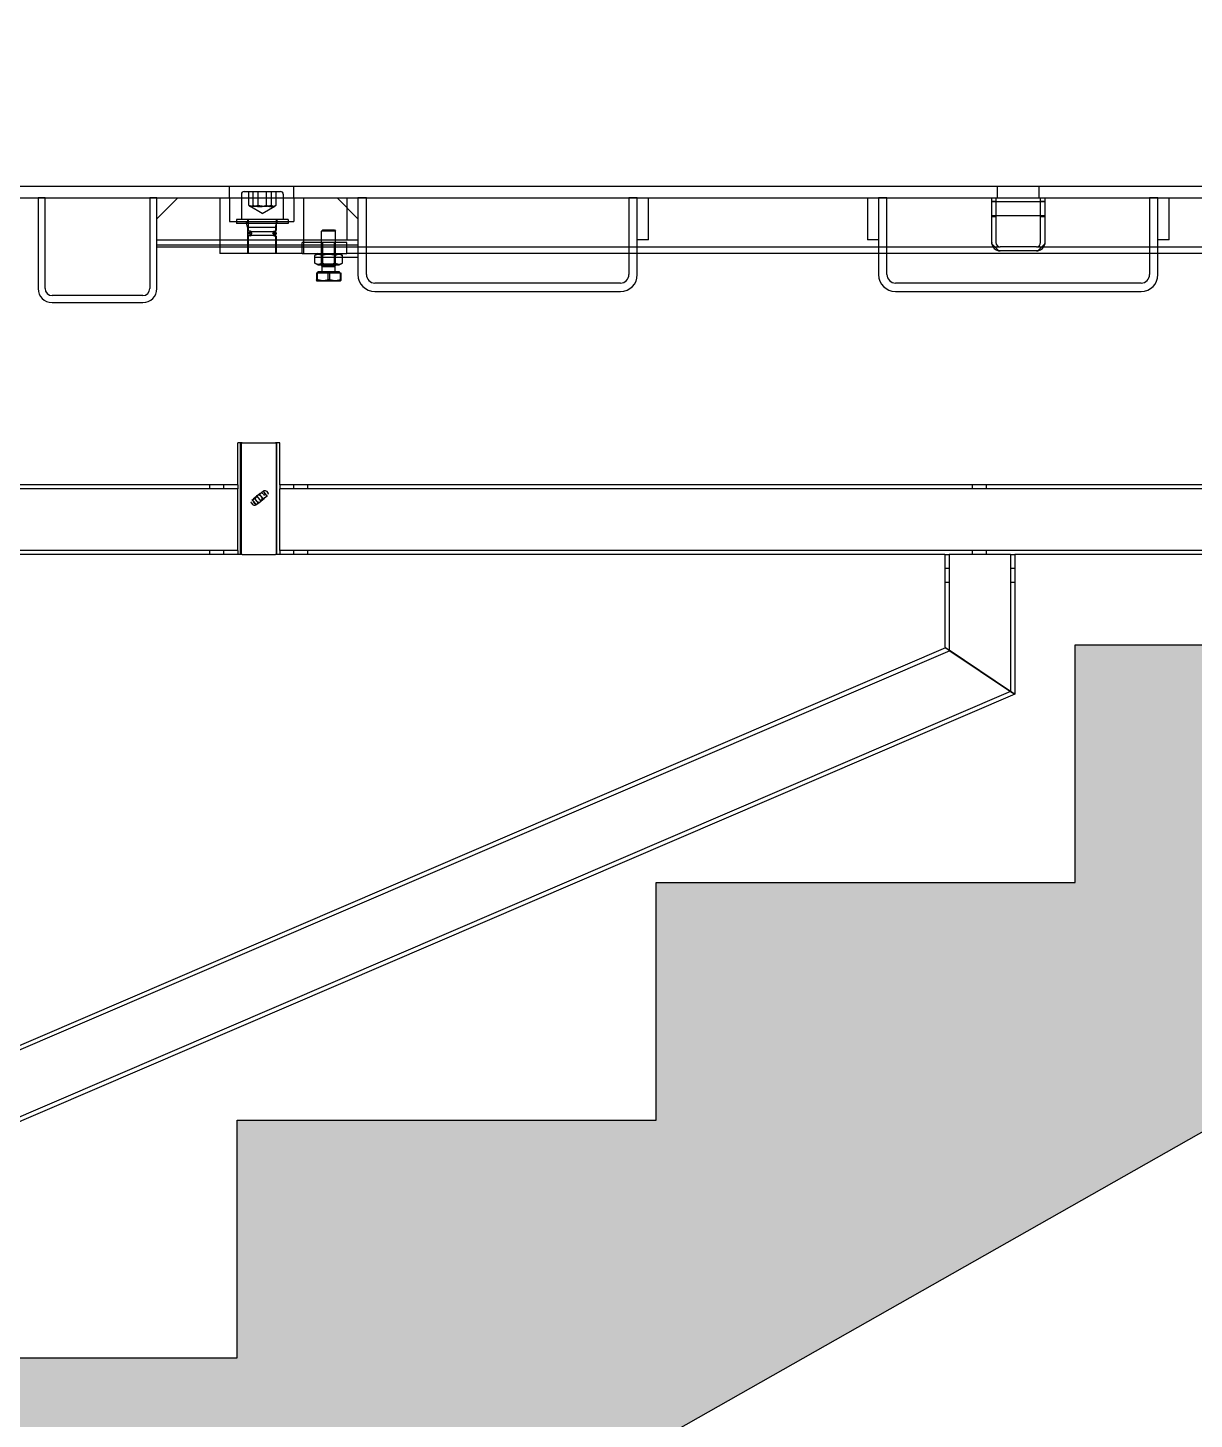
# Model space of a CAD drawing. Header units: millimetres. Extents: x 400392 to 401186, y 4543812 to 4544115.
# Drawn here: x 400622.48 to 400623.315, y 4544037.709 to 4544038.705 of the extents above; entities that cross this region are included whole.
import ezdxf

# ---------------------------------------------------------------- set-up
doc = ezdxf.new("R2010")
doc.units = ezdxf.units.MM
for name, color, linetype in [('görünüş prota', 4, 'Continuous'), ('kesit prota', 1, 'Continuous'), ('kesit tarama prota', 252, 'Continuous'), ('kiris prota', 6, 'Continuous'), ('not çizgisi prota', 4, 'Continuous'), ('st_s_ölçü', 4, 'Continuous')]:
    doc.layers.add(name, color=color, linetype=linetype)
doc.styles.add('OLCU', font='romanstw.shx')
doc.dimstyles.new('1-50', dxfattribs={"dimtxt": 10, "dimasz": 4, "dimexe": 4, "dimexo": 8, "dimgap": 4, "dimtad": 1, "dimdec": 1, "dimrnd": 0.05, "dimzin": 9, "dimdsep": 46, "dimtxsty": 'OLCU', "dimblk1": 'OBLIQUE', "dimblk2": 'OBLIQUE', "dimsah": 1, "dimcen": 2, "dimdle": 4, "dimclrd": 4, "dimclre": 4, "dimclrt": 3, "dimadec": 1, "dimazin": 0, "dimtfac": 1, "dimtdec": 1, "dimtix": 1, "dimtmove": 2, "dimatfit": 3, "dimldrblk": 'OBLIQUE', "dimfxl": 1, "dimtvp": 1, "dimtolj": 1, "dimtzin": 1, "dimarcsym": 0})

# ---------------------------------------------------------------- blocks, each defined once
blk = doc.blocks.new('_Oblique')
at = {"layer": 'st_s_ölçü', "lineweight": -2}
blk.add_line((-0.5, -0.5), (0.5, 0.5), dxfattribs=at)
blk = doc.blocks.new('A$C750F51A7')
at = {"layer": 'görünüş prota', "color": 253, "lineweight": -2}
for p, q in [((277.816, -61.165), (130.866, -61.165)), ((148.066, -61.965), (148.066, -61.165)), ((148.916, -61.715), (148.916, -63.515)), ((149.116, -61.515), (151.716, -61.515)), ((149.457, -62.515), (149.457, -61.515)), ((149.754, -62.515), (149.754, -61.515)), ((150.118, -62.515), (150.118, -61.515)), ((150.713, -62.515), (150.713, -61.515)), ((151.077, -62.515), (151.077, -61.515)), ((151.374, -61.515), (151.374, -62.515)), ((151.916, -61.715), (151.916, -63.515)), ((152.666, -61.965), (152.666, -61.165)), ((203.041, -61.965), (203.041, -61.165)), ((206.041, -61.965), (206.041, -61.165)), ((130.866, -61.965), (277.816, -61.965)), ((134.366, -61.965), (134.366, -68.465)), ((134.866, -61.965), (134.366, -61.965)), ((134.866, -68.465), (134.866, -61.965)), ((142.866, -61.965), (142.366, -61.965)), ((142.366, -61.965), (142.366, -68.465)), ((142.866, -68.465), (142.866, -61.965)), ((142.866, -63.465), (144.366, -61.965)), ((147.366, -61.965), (147.366, -65.365)), ((148.066, -61.965), (148.066, -63.665)), ((150.416, -63.082), (149.524, -62.567)), ((150.416, -63.082), (151.307, -62.567)), ((152.666, -61.965), (152.666, -63.665)), ((153.366, -61.965), (153.366, -65.965)), ((155.766, -61.965), (157.266, -63.465)), ((156.466, -61.965), (156.466, -62.665)), ((156.466, -62.665), (156.466, -64.965)), ((157.266, -61.965), (157.266, -67.465)), ((157.866, -61.965), (157.266, -61.965)), ((157.866, -67.465), (157.866, -61.965)), ((177.266, -61.965), (176.666, -61.965)), ((176.666, -61.965), (176.666, -67.465)), ((177.266, -67.465), (177.266, -61.965)), ((178.066, -64.965), (178.066, -61.965)), ((193.741, -61.965), (193.741, -64.965)), ((194.541, -61.965), (194.541, -67.465)), ((195.141, -61.965), (194.541, -61.965)), ((195.141, -67.465), (195.141, -61.965)), ((202.641, -65.265), (202.641, -61.965)), ((202.641, -62.215), (202.941, -62.215)), ((206.441, -62.265), (202.641, -62.265)), ((202.941, -61.965), (202.941, -65.165)), ((206.141, -65.165), (206.141, -61.965)), ((206.141, -62.215), (206.441, -62.215)), ((206.441, -61.965), (206.441, -65.265)), ((214.541, -61.965), (213.941, -61.965)), ((213.941, -61.965), (213.941, -67.465)), ((214.541, -67.465), (214.541, -61.965)), ((215.341, -64.965), (215.341, -61.965)), ((148.066, -63.665), (152.666, -63.665)), ((152.266, -63.515), (148.566, -63.515)), ((148.566, -63.515), (148.566, -63.815)), ((149.366, -64.065), (149.258, -63.665)), ((149.366, -63.515), (149.366, -63.815)), ((149.416, -63.525), (149.416, -64.319)), ((151.366, -64.065), (151.473, -63.665)), ((151.416, -63.525), (151.416, -64.319)), ((151.466, -63.515), (151.466, -63.815)), ((152.266, -63.515), (152.266, -63.815)), ((206.441, -63.265), (202.641, -63.265)), ((202.641, -63.315), (202.941, -63.315)), ((206.141, -63.315), (206.441, -63.315)), ((152.266, -63.815), (148.566, -63.815)), ((149.366, -64.065), (151.366, -64.065)), ((149.366, -64.065), (149.366, -65.965)), ((149.575, -64.351), (149.434, -64.339)), ((149.575, -64.679), (149.434, -64.692)), ((151.301, -64.395), (149.531, -64.395)), ((149.531, -64.635), (151.301, -64.635)), ((149.621, -64.401), (149.621, -64.629)), ((151.211, -64.401), (151.211, -64.629)), ((151.256, -64.351), (151.397, -64.339)), ((151.256, -64.679), (151.397, -64.692)), ((151.366, -64.065), (151.366, -65.965)), ((154.758, -64.265), (154.666, -64.357)), ((155.666, -64.357), (154.666, -64.357)), ((154.666, -66.765), (154.666, -64.357)), ((154.758, -64.265), (155.574, -64.265)), ((155.574, -64.265), (155.666, -64.357)), ((155.666, -66.765), (155.666, -64.357)), ((142.866, -64.965), (157.266, -64.965)), ((157.266, -65.365), (142.866, -65.365)), ((142.866, -65.465), (147.366, -65.465)), ((147.366, -65.365), (147.366, -65.965)), ((147.366, -65.465), (156.466, -65.465)), ((149.416, -64.712), (149.416, -65.965)), ((151.416, -64.712), (151.416, -65.965)), ((153.266, -65.365), (153.266, -65.165)), ((156.466, -65.165), (153.266, -65.165)), ((153.266, -65.965), (153.266, -65.365)), ((153.366, -65.165), (153.366, -65.965)), ((154.747, -65.965), (154.747, -65.165)), ((155.584, -65.965), (155.584, -65.165)), ((156.466, -65.365), (156.466, -65.165)), ((156.466, -65.965), (156.466, -65.365)), ((156.466, -65.465), (157.266, -65.465)), ((157.266, -65.465), (157.866, -65.465)), ((157.866, -65.465), (176.666, -65.465)), ((176.666, -65.465), (177.266, -65.465)), ((178.066, -64.965), (177.266, -64.965)), ((177.266, -65.465), (194.541, -65.465)), ((194.541, -64.965), (193.741, -64.965)), ((194.541, -65.465), (195.141, -65.465)), ((195.141, -65.465), (202.721, -65.465)), ((203.141, -65.765), (202.641, -65.265)), ((202.721, -65.465), (203.241, -65.465)), ((205.841, -65.465), (203.241, -65.465)), ((205.841, -65.465), (206.36, -65.465)), ((206.441, -65.265), (205.941, -65.765)), ((206.36, -65.465), (213.941, -65.465)), ((213.941, -65.465), (214.541, -65.465)), ((215.341, -64.965), (214.541, -64.965)), ((214.541, -65.465), (231.416, -65.465)), ((153.266, -65.965), (147.366, -65.965)), ((153.266, -65.965), (156.466, -65.965)), ((154.401, -65.965), (154.184, -66.09)), ((154.184, -66.64), (154.184, -66.09)), ((154.184, -66.215), (156.147, -66.215)), ((154.401, -66.765), (154.184, -66.64)), ((154.747, -66.012), (154.666, -65.965)), ((154.675, -66.64), (154.675, -66.09)), ((154.747, -66.012), (155.584, -66.012)), ((154.747, -66.718), (154.747, -66.012)), ((155.584, -66.012), (155.666, -65.965)), ((155.584, -66.718), (155.584, -66.012)), ((155.656, -66.64), (155.656, -66.09)), ((155.931, -65.965), (156.147, -66.09)), ((155.931, -66.765), (156.147, -66.64)), ((156.147, -66.64), (156.147, -66.09)), ((156.147, -66.215), (157.266, -66.215)), ((252.216, -65.965), (156.466, -65.965)), ((205.941, -65.765), (203.141, -65.765)), ((154.288, -67.325), (155.108, -67.325)), ((154.288, -67.325), (154.288, -67.829)), ((154.346, -67.325), (154.346, -67.829)), ((155.936, -67.265), (154.396, -67.265)), ((154.396, -67.325), (154.396, -67.265)), ((154.401, -66.765), (155.931, -66.765)), ((154.747, -66.718), (154.666, -66.765)), ((154.666, -66.815), (154.666, -66.765)), ((155.666, -66.815), (154.666, -66.815)), ((154.706, -66.907), (154.666, -66.815)), ((155.625, -66.907), (154.706, -66.907)), ((154.706, -67.265), (154.706, -66.907)), ((155.584, -66.718), (154.747, -66.718)), ((155.108, -67.325), (155.985, -67.325)), ((155.108, -67.325), (155.108, -67.829)), ((155.223, -67.325), (155.223, -67.829)), ((155.584, -66.718), (155.666, -66.765)), ((155.625, -66.907), (155.666, -66.815)), ((155.625, -67.265), (155.625, -66.907)), ((155.666, -66.815), (155.666, -66.765)), ((155.936, -67.325), (155.936, -67.265)), ((155.985, -67.325), (155.985, -67.829)), ((155.985, -67.325), (156.043, -67.325)), ((156.043, -67.325), (156.043, -67.829)), ((154.316, -67.905), (154.314, -67.904)), ((154.316, -67.905), (154.698, -67.905)), ((154.698, -67.905), (155.547, -67.905)), ((155.547, -67.905), (156.014, -67.905)), ((156.014, -67.905), (156.016, -67.905)), ((156.016, -67.905), (156.017, -67.904)), ((176.066, -68.065), (158.466, -68.065)), ((158.466, -68.665), (176.066, -68.665)), ((213.341, -68.065), (195.741, -68.065)), ((195.741, -68.665), (213.341, -68.665)), ((141.866, -68.965), (135.366, -68.965)), ((135.366, -69.465), (141.866, -69.465)), ((148.666, -82.495), (148.666, -79.495)), ((148.966, -79.495), (148.666, -79.495)), ((148.866, -87.495), (148.866, -79.495)), ((148.916, -87.495), (148.916, -79.495)), ((148.966, -79.495), (151.366, -79.495)), ((151.666, -79.495), (151.366, -79.495)), ((151.416, -79.495), (151.416, -87.495)), ((151.466, -87.495), (151.466, -79.495)), ((151.666, -82.495), (151.666, -79.495)), ((148.666, -82.495), (112.366, -82.495)), ((146.666, -82.795), (146.666, -82.495)), ((147.666, -82.795), (147.666, -82.495)), ((148.666, -82.495), (148.666, -82.795)), ((151.666, -82.495), (151.666, -82.795)), ((256.766, -82.495), (151.666, -82.495)), ((152.666, -82.795), (152.666, -82.495)), ((153.666, -82.795), (153.666, -82.495)), ((201.266, -82.795), (201.266, -82.495)), ((202.266, -82.795), (202.266, -82.495)), ((148.666, -82.795), (112.366, -82.795)), ((148.666, -87.195), (148.666, -82.795)), ((149.66, -83.601), (149.788, -83.499)), ((149.699, -83.57), (149.984, -83.931)), ((150.258, -83.129), (149.788, -83.499)), ((149.843, -83.456), (150.128, -83.818)), ((150.023, -83.314), (150.308, -83.675)), ((150.073, -83.86), (150.543, -83.49)), ((150.204, -83.171), (150.489, -83.533)), ((150.258, -83.129), (150.507, -82.932)), ((150.467, -82.963), (150.752, -83.325)), ((150.484, -83.155), (150.569, -83.264)), ((150.792, -83.293), (150.543, -83.49)), ((150.724, -82.966), (150.81, -83.074)), ((256.766, -82.795), (151.666, -82.795)), ((151.666, -87.195), (151.666, -82.795)), ((149.642, -83.82), (149.727, -83.929)), ((149.762, -83.725), (149.847, -83.834)), ((150.073, -83.86), (149.945, -83.962)), ((148.666, -87.195), (112.366, -87.195)), ((148.666, -87.495), (112.366, -87.495)), ((146.666, -87.495), (146.666, -87.195)), ((147.666, -87.495), (147.666, -87.195)), ((148.666, -87.195), (148.666, -87.495)), ((148.966, -87.495), (148.666, -87.495)), ((148.966, -87.495), (151.366, -87.495)), ((151.666, -87.495), (151.366, -87.495)), ((256.766, -87.195), (151.666, -87.195)), ((151.666, -87.195), (151.666, -87.495)), ((199.291, -87.495), (151.666, -87.495)), ((152.666, -87.495), (152.666, -87.195)), ((153.666, -87.495), (153.666, -87.195)), ((199.291, -87.495), (199.291, -94.122)), ((199.291, -87.495), (199.591, -87.495)), ((199.591, -87.495), (199.591, -94.324)), ((203.991, -87.495), (199.591, -87.495)), ((201.266, -87.495), (201.266, -87.195)), ((202.266, -87.495), (202.266, -87.195)), ((203.991, -87.495), (203.991, -97.292)), ((203.991, -87.495), (204.291, -87.495)), ((256.766, -87.495), (204.291, -87.495)), ((204.291, -87.495), (204.291, -97.495)), ((199.591, -88.495), (199.291, -88.495)), ((204.291, -88.495), (203.991, -88.495)), ((199.591, -89.495), (199.291, -89.495)), ((204.291, -89.495), (203.991, -89.495)), ((199.336, -94.18), (86.771, -142.481)), ((199.633, -94.379), (86.83, -142.781)), ((199.291, -94.122), (199.591, -94.324)), ((199.633, -94.379), (199.336, -94.18)), ((203.991, -97.292), (199.591, -94.324)), ((199.633, -94.379), (203.994, -97.296)), ((203.994, -97.296), (87.706, -147.194)), ((204.291, -97.495), (87.766, -147.495)), ((203.991, -97.292), (204.291, -97.495)), ((204.291, -97.495), (203.994, -97.296))]:
    blk.add_line(p, q, dxfattribs=at)
for centre, radius, start, end in [((149.116, -61.715), 0.2, 90, 180), ((151.716, -61.715), 0.2, 0, 90), ((149.406, -63.525), 0.01, 0, 90), ((151.426, -63.525), 0.01, 90, 180), ((149.531, -64.515), 0.12, 90, 270), ((149.436, -64.319), 0.02, 180, 265), ((149.436, -64.712), 0.02, 95, 180), ((149.531, -64.515), 0.12, 270, 90), ((149.571, -64.401), 0.05, 0, 85), ((149.571, -64.629), 0.05, 275, 0), ((151.301, -64.515), 0.12, 90, 270), ((151.261, -64.401), 0.05, 95, 180), ((151.261, -64.629), 0.05, 180, 265), ((151.301, -64.515), 0.12, 270, 90), ((151.396, -64.319), 0.02, 275, 0), ((151.396, -64.712), 0.02, 0, 85), ((203.241, -65.165), 0.6, 180, 190.58422), ((203.241, -65.165), 0.6, 190.58422, 259.41578), ((203.241, -65.165), 0.3, 180, 270), ((205.841, -65.165), 0.3, 270, 0), ((205.841, -65.165), 0.6, 280.58422, 349.41578), ((205.841, -65.165), 0.6, 349.41578, 0), ((203.241, -65.165), 0.6, 259.41578, 270), ((205.841, -65.165), 0.6, 270, 280.58422), ((158.466, -67.465), 1.2, 180, 270), ((158.466, -67.465), 0.6, 180, 270), ((176.066, -67.465), 1.2, 270, 0), ((176.066, -67.465), 0.6, 270, 0), ((195.741, -67.465), 1.2, 180, 270), ((195.741, -67.465), 0.6, 180, 270), ((213.341, -67.465), 1.2, 270, 0), ((213.341, -67.465), 0.6, 270, 0), ((135.366, -68.465), 1, 180, 270), ((135.366, -68.465), 0.5, 180, 270), ((141.866, -68.465), 1, 270, 0), ((141.866, -68.465), 0.5, 270, 0), ((149.888, -83.626), 0.161, 128.28222, 218.28222), ((150.069, -83.483), 0.161, 128.28222, 218.28222), ((150.166, -83.495), 0.25, 151.35614, 285.2083), ((150.166, -83.495), 0.25, 105.2083, 151.35614), ((150.177, -83.398), 0.161, 38.28222, 128.28222), ((150.166, -83.495), 0.25, 331.35614, 105.2083), ((150.166, -83.495), 0.25, 285.2083, 331.35614), ((150.358, -83.255), 0.161, 38.28222, 128.28222), ((150.262, -83.506), 0.161, 308.28222, 38.28222), ((150.443, -83.363), 0.161, 308.28222, 38.28222), ((149.974, -83.734), 0.161, 218.28222, 308.28222), ((150.154, -83.591), 0.161, 218.28222, 308.28222)]:
    blk.add_arc(centre, radius, start, end, dxfattribs=at)
at = {"layer": 'görünüş prota', "color": 253, "lineweight": -2, "extrusion": (0, 0, -1)}
for centre, major_axis, start_param, end_param in [((149.76, -83.727), (-0.1, 0.126), 4.712389, 6.283185), ((150.606, -83.059), (-0.1, 0.126), 0, 1.570796), ((150.692, -83.167), (0.1, -0.126), 4.712389, 6.283185), ((149.845, -83.835), (0.1, -0.126), 0, 1.570796)]:
    blk.add_ellipse(centre, major_axis=major_axis, ratio=0.933813, start_param=start_param, end_param=end_param, dxfattribs=at)
at = {"layer": 'görünüş prota', "color": 253, "lineweight": -2}
for points, weights in [([(149.457, -62.515), (149.605, -62.657), (149.754, -62.515)], [1, 1.15470053838, 1]), ([(150.118, -62.515), (149.788, -62.657), (149.457, -62.515)], [1, 1.15470053838, 1]), ([(149.754, -62.515), (150.234, -62.657), (150.713, -62.515)], [1, 1.15470053838, 1]), ([(151.077, -62.515), (150.598, -62.657), (150.118, -62.515)], [1, 1.15470053838, 1]), ([(150.713, -62.515), (151.044, -62.657), (151.374, -62.515)], [1, 1.15470053838, 1]), ([(151.374, -62.515), (151.226, -62.657), (151.077, -62.515)], [1, 1.15470053838, 1]), ([(154.675, -66.09), (154.429, -65.949), (154.184, -66.09)], [1, 1.15470053838, 1]), ([(154.184, -66.64), (154.429, -66.782), (154.675, -66.64)], [1, 1.15470053838, 1]), ([(155.656, -66.09), (155.166, -65.949), (154.675, -66.09)], [1, 1.15470053838, 1]), ([(154.675, -66.64), (155.166, -66.782), (155.656, -66.64)], [1, 1.15470053838, 1]), ([(156.147, -66.09), (155.902, -65.949), (155.656, -66.09)], [1, 1.15470053838, 1]), ([(155.656, -66.64), (155.902, -66.782), (156.147, -66.64)], [1, 1.15470053838, 1]), ([(154.288, -67.829), (154.508, -67.905), (154.698, -67.905)], [1, 1.0379548493, 1]), ([(154.314, -67.904), (154.302, -67.897), (154.288, -67.829)], [1.00719819589, 1.03392865959, 1]), ([(154.317, -67.905), (154.316, -67.905), (154.314, -67.904)], [1, 1.00402618971, 1.00719819589]), ([(154.346, -67.829), (154.33, -67.905), (154.317, -67.905)], [1, 1.0379548493, 1]), ([(154.785, -67.905), (154.581, -67.905), (154.346, -67.829)], [1, 1.0379548493, 1]), ([(154.698, -67.905), (154.888, -67.905), (155.108, -67.829)], [1, 1.0379548493, 1]), ([(155.223, -67.829), (154.988, -67.905), (154.785, -67.905)], [1, 1.0379548493, 1]), ([(155.108, -67.829), (155.343, -67.905), (155.547, -67.905)], [1, 1.0379548493, 1]), ([(155.633, -67.905), (155.443, -67.905), (155.223, -67.829)], [1, 1.0379548493, 1]), ([(155.547, -67.905), (155.75, -67.905), (155.985, -67.829)], [1, 1.0379548493, 1]), ([(156.043, -67.829), (155.823, -67.905), (155.633, -67.905)], [1, 1.0379548493, 1]), ([(155.985, -67.829), (156.001, -67.905), (156.014, -67.905)], [1, 1.0379548493, 1]), ([(156.014, -67.905), (156.027, -67.905), (156.043, -67.829)], [1, 1.0379548493, 1])]:
    blk.add_rational_spline(points, weights, degree=2, dxfattribs=at)

msp = doc.modelspace()

# ---------------------------------------------------------------- hatches: boundary and pattern name
at = {"layer": 'kesit tarama prota'}
h = msp.add_hatch(color=256, dxfattribs=at)
h.dxf.hatch_style = 1
h.paths.add_polyline_path([(400621.49299, 4544036.87925), (400619.36449, 4544035.6731), (400625.22504, 4544035.6731), (400625.22504, 4544036.8731), (400624.12941, 4544036.8731), (400624.12941, 4544038.5831), (400623.82941, 4544038.5831), (400623.82941, 4544038.4331), (400623.52941, 4544038.4331), (400623.52941, 4544038.2631), (400623.22941, 4544038.2631), (400623.22941, 4544038.0931), (400622.92941, 4544038.0931), (400622.92941, 4544037.9231), (400622.62941, 4544037.9231), (400622.62941, 4544037.7531), (400622.32941, 4544037.7531), (400622.32941, 4544037.5831), (400622.02941, 4544037.5831), (400622.02941, 4544037.4131), (400621.72941, 4544037.4131), (400621.72941, 4544037.2431), (400621.42941, 4544037.2431), (400621.42941, 4544037.0731), (400621.12941, 4544037.0731), (400621.12941, 4544036.9031), (400620.82941, 4544036.9031), (400620.82941, 4544036.7331), (400620.52941, 4544036.7331), (400620.52941, 4544036.5631), (400620.22941, 4544036.5631), (400620.22941, 4544036.3931), (400619.92941, 4544036.3931), (400619.92941, 4544036.2231), (400619.62941, 4544036.2231), (400619.62941, 4544036.0531), (400619.32941, 4544036.0531), (400619.32941, 4544035.8831), (400618.12941, 4544035.8831), (400618.12941, 4544035.7131), (400617.82941, 4544035.7131), (400617.82941, 4544035.5431), (400617.52941, 4544035.5431), (400617.52941, 4544035.3731), (400617.22941, 4544035.3731), (400617.22941, 4544035.2031), (400616.92941, 4544035.2031), (400616.92941, 4544035.0331), (400616.62941, 4544035.0331), (400616.62941, 4544034.8631), (400616.32941, 4544034.8631), (400616.32941, 4544034.6931), (400616.02941, 4544034.6931), (400616.02941, 4544034.5231), (400614.56941, 4544034.5231), (400614.56941, 4544034.3231), (400615.96941, 4544034.3231), (400615.96941, 4544031.71224), (400616.56941, 4544031.71224), (400616.56941, 4544034.59922), (400618.46449, 4544035.6731), (400619.36449, 4544035.6731), (400621.49299, 4544036.87925), (400623.82941, 4544038.20322), (400623.82941, 4544036.8731)])

# ---------------------------------------------------------------- linework, layer by layer
at = {"layer": 'kesit prota', "color": 1}
msp.add_lwpolyline([(400621.72941, 4544037.4131), (400622.02941, 4544037.4131), (400622.02941, 4544037.5831), (400622.32941, 4544037.5831), (400622.32941, 4544037.7531), (400622.62941, 4544037.7531), (400622.62941, 4544037.9231), (400622.92941, 4544037.9231), (400622.92941, 4544038.0931), (400623.22941, 4544038.0931), (400623.22941, 4544038.2631), (400623.52941, 4544038.2631), (400623.52941, 4544038.4331), (400623.82941, 4544038.4331), (400623.82941, 4544038.5831), (400624.12941, 4544038.5831)], dxfattribs=at)
msp.add_lwpolyline([(400621.49299, 4544036.87925), (400623.82941, 4544038.20322), (400623.82941, 4544036.8731)], close=True, dxfattribs=at)

# ---------------------------------------------------------------- block references
at = {"layer": 'kiris prota', "color": 1, "xscale": 0.009999999998588908, "yscale": 0.009999999998588908, "zscale": 0.009999999998588908}
msp.add_blockref('A$C750F51A7', (400621.14325, 4544039.20275), dxfattribs=at)

# ---------------------------------------------------------------- leaders
at = {"layer": 'not çizgisi prota'}
msp.add_leader([(400633.92909, 4544036.00358), (400632.77934, 4544036.56215), (400632.77934, 4544038.00053)], dimstyle='1-50', override={"dimasz": 12, "dimgap": 4, "dimtad": 0}, dxfattribs=at)

doc.saveas('drawing.dxf')
